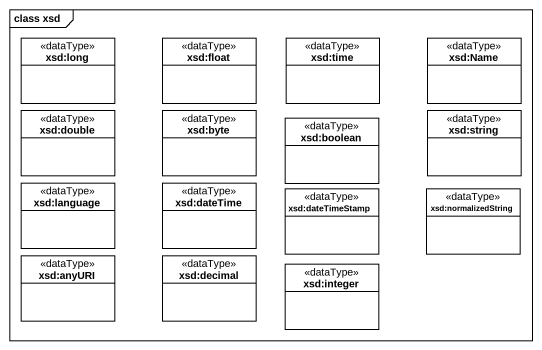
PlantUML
@startuml
mainframe class xsd
hide circle
hide empty members
class "xsd:long" as xsd_long <<dataType>>
class "xsd:float" as xsd_float <<dataType>>
class "xsd:time" as xsd_time <<dataType>>
class "xsd:Name" as xsd_Name <<dataType>>
class "xsd:double" as xsd_double <<dataType>>
class "xsd:byte" as xsd_byte <<dataType>>
class "xsd:boolean" as xsd_boolean <<dataType>>
class "xsd:string" as xsd_string <<dataType>>
class "xsd:language" as xsd_language <<dataType>>
class "xsd:dateTime" as xsd_dateTime <<dataType>>
class "xsd:dateTimeStamp" as xsd_dateTimeStamp <<dataType>>
class "xsd:normalizedString" as xsd_normalizedString <<dataType>>
class "xsd:anyURI" as xsd_anyURI <<dataType>>
class "xsd:decimal" as xsd_decimal <<dataType>>
class "xsd:integer" as xsd_integer <<dataType>>
@enduml
